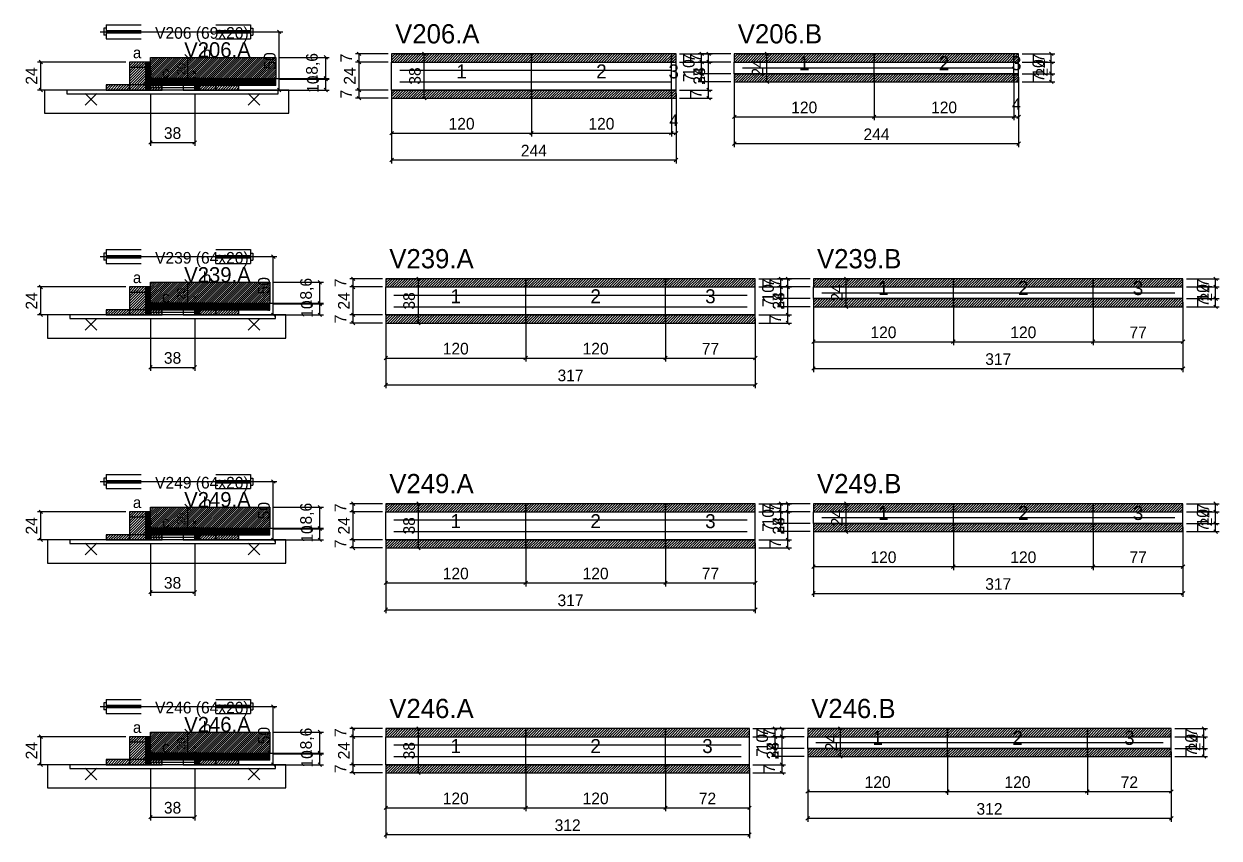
# Model space of a CAD drawing. Extents: x -9000 to 3070, y -3947 to 1250.
# Drawn here: x -69 to 957, y -2017 to -1318 of the extents above; entities that cross this region are included whole.
import ezdxf
from ezdxf.enums import TextEntityAlignment as Align

# ---------------------------------------------------------------- set-up
doc = ezdxf.new("R2010")
doc.units = 0
for name, color, linetype in [('5', 5, 'Continuous'), ('BARRA_ANCORAGEM', 126, 'Continuous'), ('barrote', 126, 'Continuous'), ('CONCRETO', 251, 'Continuous'), ('COTA', 241, 'Continuous'), ('Cota Seção (2x)', 241, 'Continuous'), ('detalhes', 7, 'Continuous'), ('Hachura', 251, 'Continuous'), ('HACHURACONCRETO', 251, 'Continuous'), ('Madeira', 126, 'Continuous'), ('NOMENCLATURA', 7, 'Continuous'), ('Painéis', 200, 'Continuous'), ('presilha', 224, 'Continuous'), ('SARR_2.2x5', 40, 'Continuous'), ('SARR_2.2x7', 40, 'Continuous'), ('SARRAFO_2_2X7', 40, 'Continuous'), ('SCO-___-LAJ', 224, 'Continuous'), ('TENSOR', 224, 'Continuous'), ('Texto Seção', 7, 'Continuous')]:
    doc.layers.add(name, color=color, linetype=linetype)
doc.dimstyles.new('PAINEL', dxfattribs={"dimtxt": 10, "dimasz": 3, "dimexe": 3, "dimexo": 3, "dimgap": 3, "dimtad": 1, "dimblk": 'OBLIQUE', "dimblk1": 'OBLIQUE', "dimcen": 2.5, "dimclrd": 4, "dimclre": 4, "dimclrt": 240, "dimazin": 3, "dimtfac": 1, "dimtmove": 0, "dimatfit": 3})
doc.dimstyles.new('SECAO2X', dxfattribs={"dimtxt": 7, "dimasz": 5, "dimexe": 3, "dimexo": 3, "dimgap": 2, "dimtad": 3, "dimblk": 'OBLIQUE', "dimblk1": 'OBLIQUE', "dimcen": 2.5, "dimclrd": 4, "dimclre": 4, "dimclrt": 1, "dimazin": 3, "dimtfac": 1, "dimtmove": 0, "dimatfit": 3})

# ---------------------------------------------------------------- blocks, each defined once
blk = doc.blocks.new('PAR_ESQ')
for p, q in [((-1, -1), (1, 1)), ((-1, 1), (1, -1))]:
    blk.add_line(p, q)
blk = doc.blocks.new('PAR_FUNDO_ESQ')
for p, q in [((-1, -1), (1, 1)), ((-1, 1), (1, -1))]:
    blk.add_line(p, q)
blk = doc.blocks.new('PAR_FUNDO_DIR')
for p, q in [((-1, -1), (1, 1)), ((-1, 1), (1, -1))]:
    blk.add_line(p, q)
blk = doc.blocks.new('par_int_esq')
for p, q in [((-1, -1), (1, 1)), ((-1, 1), (1, -1))]:
    blk.add_line(p, q)
blk = doc.blocks.new('par_int_dir')
for p, q in [((-1, -1), (1, 1)), ((-1, 1), (1, -1))]:
    blk.add_line(p, q)
blk = doc.blocks.new('_OBLIQUE')
at = {"color": 0, "linetype": 'BYBLOCK'}
blk.add_line((-0.5, -0.5), (0.5, 0.5), dxfattribs=at)

msp = doc.modelspace()

# ---------------------------------------------------------------- hatches: boundary and pattern name
at = {"layer": 'COTA'}
h = msp.add_hatch(dxfattribs=at)
h.set_pattern_fill('ANSI31', scale=0.4)
h.paths.add_polyline_path([(40, -1367), (40, -1347), (147.5, -1347), (147.5, -1365.6), (78, -1365.6), (78, -1367)])
h = msp.add_hatch(dxfattribs=at)
h.set_pattern_fill('ANSI31', scale=0.5)
h.paths.add_polyline_path([(247, -1351), (367, -1351), (367, -1344), (247, -1344)])
h = msp.add_hatch(dxfattribs=at)
h.set_pattern_fill('ANSI31', scale=0.5)
h.paths.add_polyline_path([(367, -1351), (487, -1351), (487, -1344), (367, -1344)])
h = msp.add_hatch(dxfattribs=at)
h.set_pattern_fill('ANSI31', scale=0.5)
h.paths.add_polyline_path([(487, -1351), (491, -1351), (491, -1344), (487, -1344)])
h = msp.add_hatch(dxfattribs=at)
h.set_pattern_fill('ANSI31', scale=0.5)
h.paths.add_polyline_path([(541, -1351), (661, -1351), (661, -1344), (541, -1344)])
h = msp.add_hatch(dxfattribs=at)
h.set_pattern_fill('ANSI31', scale=0.5)
h.paths.add_polyline_path([(661, -1351), (781, -1351), (781, -1344), (661, -1344)])
h = msp.add_hatch(dxfattribs=at)
h.set_pattern_fill('ANSI31', scale=0.5)
h.paths.add_polyline_path([(781, -1351), (785, -1351), (785, -1344), (781, -1344)])
h = msp.add_hatch(dxfattribs=at)
h.set_pattern_fill('ANSI31', scale=0.5)
h.paths.add_polyline_path([(541, -1368), (661, -1368), (661, -1361), (541, -1361)])
h = msp.add_hatch(dxfattribs=at)
h.set_pattern_fill('ANSI31', scale=0.5)
h.paths.add_polyline_path([(661, -1368), (781, -1368), (781, -1361), (661, -1361)])
h = msp.add_hatch(dxfattribs=at)
h.set_pattern_fill('ANSI31', scale=0.5)
h.paths.add_polyline_path([(781, -1368), (785, -1368), (785, -1361), (781, -1361)])
h = msp.add_hatch(dxfattribs=at)
h.set_pattern_fill('ANSI31', scale=0.5)
h.paths.add_polyline_path([(247, -1382), (367, -1382), (367, -1375), (247, -1375)])
h = msp.add_hatch(dxfattribs=at)
h.set_pattern_fill('ANSI31', scale=0.5)
h.paths.add_polyline_path([(367, -1382), (487, -1382), (487, -1375), (367, -1375)])
h = msp.add_hatch(dxfattribs=at)
h.set_pattern_fill('ANSI31', scale=0.5)
h.paths.add_polyline_path([(487, -1382), (491, -1382), (491, -1375), (487, -1375)])
h = msp.add_hatch(dxfattribs=at)
h.set_pattern_fill('ANSI31', scale=0.5)
h.paths.add_polyline_path([(242, -1544), (362, -1544), (362, -1537), (242, -1537)])
h = msp.add_hatch(dxfattribs=at)
h.set_pattern_fill('ANSI31', scale=0.5)
h.paths.add_polyline_path([(362, -1544), (482, -1544), (482, -1537), (362, -1537)])
h = msp.add_hatch(dxfattribs=at)
h.set_pattern_fill('ANSI31', scale=0.5)
h.paths.add_polyline_path([(482, -1544), (559, -1544), (559, -1537), (482, -1537)])
h = msp.add_hatch(dxfattribs=at)
h.set_pattern_fill('ANSI31', scale=0.5)
h.paths.add_polyline_path([(609, -1544), (729, -1544), (729, -1537), (609, -1537)])
h = msp.add_hatch(dxfattribs=at)
h.set_pattern_fill('ANSI31', scale=0.5)
h.paths.add_polyline_path([(729, -1544), (849, -1544), (849, -1537), (729, -1537)])
h = msp.add_hatch(dxfattribs=at)
h.set_pattern_fill('ANSI31', scale=0.5)
h.paths.add_polyline_path([(849, -1544), (926, -1544), (926, -1537), (849, -1537)])
h = msp.add_hatch(dxfattribs=at)
h.set_pattern_fill('ANSI31', scale=0.4)
h.paths.add_polyline_path([(40, -1560), (40, -1540), (142.43, -1540), (142.43, -1558.6), (78, -1558.6), (78, -1560)])
h = msp.add_hatch(dxfattribs=at)
h.set_pattern_fill('ANSI31', scale=0.5)
h.paths.add_polyline_path([(609, -1561), (729, -1561), (729, -1554), (609, -1554)])
h = msp.add_hatch(dxfattribs=at)
h.set_pattern_fill('ANSI31', scale=0.5)
h.paths.add_polyline_path([(729, -1561), (849, -1561), (849, -1554), (729, -1554)])
h = msp.add_hatch(dxfattribs=at)
h.set_pattern_fill('ANSI31', scale=0.5)
h.paths.add_polyline_path([(849, -1561), (926, -1561), (926, -1554), (849, -1554)])
h = msp.add_hatch(dxfattribs=at)
h.set_pattern_fill('ANSI31', scale=0.5)
h.paths.add_polyline_path([(242, -1575), (362, -1575), (362, -1568), (242, -1568)])
h = msp.add_hatch(dxfattribs=at)
h.set_pattern_fill('ANSI31', scale=0.5)
h.paths.add_polyline_path([(362, -1575), (482, -1575), (482, -1568), (362, -1568)])
h = msp.add_hatch(dxfattribs=at)
h.set_pattern_fill('ANSI31', scale=0.5)
h.paths.add_polyline_path([(482, -1575), (559, -1575), (559, -1568), (482, -1568)])
h = msp.add_hatch(dxfattribs=at)
h.set_pattern_fill('ANSI31', scale=0.4)
h.paths.add_polyline_path([(40, -1753), (40, -1733), (142.43, -1733), (142.43, -1751.6), (78, -1751.6), (78, -1753)])
h = msp.add_hatch(dxfattribs=at)
h.set_pattern_fill('ANSI31', scale=0.5)
h.paths.add_polyline_path([(242, -1737), (362, -1737), (362, -1730), (242, -1730)])
h = msp.add_hatch(dxfattribs=at)
h.set_pattern_fill('ANSI31', scale=0.5)
h.paths.add_polyline_path([(362, -1737), (482, -1737), (482, -1730), (362, -1730)])
h = msp.add_hatch(dxfattribs=at)
h.set_pattern_fill('ANSI31', scale=0.5)
h.paths.add_polyline_path([(482, -1737), (559, -1737), (559, -1730), (482, -1730)])
h = msp.add_hatch(dxfattribs=at)
h.set_pattern_fill('ANSI31', scale=0.5)
h.paths.add_polyline_path([(609, -1737), (729, -1737), (729, -1730), (609, -1730)])
h = msp.add_hatch(dxfattribs=at)
h.set_pattern_fill('ANSI31', scale=0.5)
h.paths.add_polyline_path([(729, -1737), (849, -1737), (849, -1730), (729, -1730)])
h = msp.add_hatch(dxfattribs=at)
h.set_pattern_fill('ANSI31', scale=0.5)
h.paths.add_polyline_path([(849, -1737), (926, -1737), (926, -1730), (849, -1730)])
h = msp.add_hatch(dxfattribs=at)
h.set_pattern_fill('ANSI31', scale=0.5)
h.paths.add_polyline_path([(609, -1754), (729, -1754), (729, -1747), (609, -1747)])
h = msp.add_hatch(dxfattribs=at)
h.set_pattern_fill('ANSI31', scale=0.5)
h.paths.add_polyline_path([(729, -1754), (849, -1754), (849, -1747), (729, -1747)])
h = msp.add_hatch(dxfattribs=at)
h.set_pattern_fill('ANSI31', scale=0.5)
h.paths.add_polyline_path([(849, -1754), (926, -1754), (926, -1747), (849, -1747)])
h = msp.add_hatch(dxfattribs=at)
h.set_pattern_fill('ANSI31', scale=0.5)
h.paths.add_polyline_path([(242, -1768), (362, -1768), (362, -1761), (242, -1761)])
h = msp.add_hatch(dxfattribs=at)
h.set_pattern_fill('ANSI31', scale=0.5)
h.paths.add_polyline_path([(362, -1768), (482, -1768), (482, -1761), (362, -1761)])
h = msp.add_hatch(dxfattribs=at)
h.set_pattern_fill('ANSI31', scale=0.5)
h.paths.add_polyline_path([(482, -1768), (559, -1768), (559, -1761), (482, -1761)])
h = msp.add_hatch(dxfattribs=at)
h.set_pattern_fill('ANSI31', scale=0.4)
h.paths.add_polyline_path([(40, -1946), (40, -1926), (142.43, -1926), (142.43, -1944.6), (78, -1944.6), (78, -1946)])
h = msp.add_hatch(dxfattribs=at)
h.set_pattern_fill('ANSI31', scale=0.5)
h.paths.add_polyline_path([(242, -1930), (362, -1930), (362, -1923), (242, -1923)])
h = msp.add_hatch(dxfattribs=at)
h.set_pattern_fill('ANSI31', scale=0.5)
h.paths.add_polyline_path([(362, -1930), (482, -1930), (482, -1923), (362, -1923)])
h = msp.add_hatch(dxfattribs=at)
h.set_pattern_fill('ANSI31', scale=0.5)
h.paths.add_polyline_path([(482, -1930), (554, -1930), (554, -1923), (482, -1923)])
h = msp.add_hatch(dxfattribs=at)
h.set_pattern_fill('ANSI31', scale=0.5)
h.paths.add_polyline_path([(604, -1930), (724, -1930), (724, -1923), (604, -1923)])
h = msp.add_hatch(dxfattribs=at)
h.set_pattern_fill('ANSI31', scale=0.5)
h.paths.add_polyline_path([(724, -1930), (844, -1930), (844, -1923), (724, -1923)])
h = msp.add_hatch(dxfattribs=at)
h.set_pattern_fill('ANSI31', scale=0.5)
h.paths.add_polyline_path([(844, -1930), (916, -1930), (916, -1923), (844, -1923)])
h = msp.add_hatch(dxfattribs=at)
h.set_pattern_fill('ANSI31', scale=0.5)
h.paths.add_polyline_path([(604, -1947), (724, -1947), (724, -1940), (604, -1940)])
h = msp.add_hatch(dxfattribs=at)
h.set_pattern_fill('ANSI31', scale=0.5)
h.paths.add_polyline_path([(724, -1947), (844, -1947), (844, -1940), (724, -1940)])
h = msp.add_hatch(dxfattribs=at)
h.set_pattern_fill('ANSI31', scale=0.5)
h.paths.add_polyline_path([(844, -1947), (916, -1947), (916, -1940), (844, -1940)])
h = msp.add_hatch(dxfattribs=at)
h.set_pattern_fill('ANSI31', scale=0.5)
h.paths.add_polyline_path([(242, -1961), (362, -1961), (362, -1954), (242, -1954)])
h = msp.add_hatch(dxfattribs=at)
h.set_pattern_fill('ANSI31', scale=0.5)
h.paths.add_polyline_path([(362, -1961), (482, -1961), (482, -1954), (362, -1954)])
h = msp.add_hatch(dxfattribs=at)
h.set_pattern_fill('ANSI31', scale=0.5)
h.paths.add_polyline_path([(482, -1961), (554, -1961), (554, -1954), (482, -1954)])
at = {"layer": 'Hachura'}
h = msp.add_hatch(dxfattribs=at)
h.set_pattern_fill('ANSI31', scale=0.5)
h.paths.add_polyline_path([(22, -1375), (36, -1375), (36, -1351), (22, -1351)])
h = msp.add_hatch(dxfattribs=at)
h.set_pattern_fill('ANSI31', scale=0.5)
h.paths.add_polyline_path([(22, -1355.4), (36, -1355.4), (36, -1351), (22, -1351)])
h = msp.add_hatch(dxfattribs=at)
h.set_pattern_fill('SOLID')
h.paths.add_polyline_path([(36, -1375), (40, -1375), (40, -1351), (36, -1351)])
h = msp.add_hatch(dxfattribs=at)
h.set_pattern_fill('ANSI31', scale=0.5)
h.paths.add_polyline_path([(2, -1375), (22, -1375), (22, -1370.6), (2, -1370.6)])
h = msp.add_hatch(dxfattribs=at)
h.set_pattern_fill('SOLID')
h.paths.add_polyline_path([(40, -1370.6), (78, -1370.6), (78, -1367), (40, -1367)])
h = msp.add_hatch(dxfattribs=at)
h.set_pattern_fill('ANSI31', scale=0.5)
h.paths.add_polyline_path([(40, -1375), (50, -1375), (50, -1370.6), (40, -1370.6)])
h = msp.add_hatch(dxfattribs=at)
h.set_pattern_fill('SOLID')
h.paths.add_polyline_path([(78, -1375), (82, -1375), (82, -1365), (78, -1365)])
h = msp.add_hatch(dxfattribs=at)
h.set_pattern_fill('SOLID')
h.paths.add_polyline_path([(78, -1365), (147.5, -1365), (147.5, -1371), (78, -1371)])
h = msp.add_hatch(dxfattribs=at)
h.set_pattern_fill('ANSI31', scale=0.5)
h.paths.add_polyline_path([(82, -1375), (96, -1375), (96, -1365), (82, -1365)])
h = msp.add_hatch(dxfattribs=at)
h.set_pattern_fill('ANSI31', scale=0.5)
h.paths.add_polyline_path([(82, -1369.4), (96, -1369.4), (96, -1365), (82, -1365)])
h = msp.add_hatch(dxfattribs=at)
h.set_pattern_fill('ANSI31', scale=0.5)
h.paths.add_polyline_path([(96, -1375), (116, -1375), (116, -1370.6), (96, -1370.6)])
h = msp.add_hatch(dxfattribs=at)
h.set_pattern_fill('ANSI31', scale=0.5)
h.paths.add_polyline_path([(22, -1568), (36, -1568), (36, -1544), (22, -1544)])
h = msp.add_hatch(dxfattribs=at)
h.set_pattern_fill('ANSI31', scale=0.5)
h.paths.add_polyline_path([(22, -1548.4), (36, -1548.4), (36, -1544), (22, -1544)])
h = msp.add_hatch(dxfattribs=at)
h.set_pattern_fill('SOLID')
h.paths.add_polyline_path([(36, -1568), (40, -1568), (40, -1544), (36, -1544)])
h = msp.add_hatch(dxfattribs=at)
h.set_pattern_fill('SOLID')
h.paths.add_polyline_path([(78, -1568), (82, -1568), (82, -1558), (78, -1558)])
h = msp.add_hatch(dxfattribs=at)
h.set_pattern_fill('SOLID')
h.paths.add_polyline_path([(78, -1558), (142.43, -1558), (142.43, -1564), (78, -1564)])
h = msp.add_hatch(dxfattribs=at)
h.set_pattern_fill('ANSI31', scale=0.5)
h.paths.add_polyline_path([(82, -1568), (96, -1568), (96, -1558), (82, -1558)])
h = msp.add_hatch(dxfattribs=at)
h.set_pattern_fill('ANSI31', scale=0.5)
h.paths.add_polyline_path([(82, -1562.4), (96, -1562.4), (96, -1558), (82, -1558)])
h = msp.add_hatch(dxfattribs=at)
h.set_pattern_fill('ANSI31', scale=0.5)
h.paths.add_polyline_path([(2, -1568), (22, -1568), (22, -1563.6), (2, -1563.6)])
h = msp.add_hatch(dxfattribs=at)
h.set_pattern_fill('SOLID')
h.paths.add_polyline_path([(40, -1563.6), (78, -1563.6), (78, -1560), (40, -1560)])
h = msp.add_hatch(dxfattribs=at)
h.set_pattern_fill('ANSI31', scale=0.5)
h.paths.add_polyline_path([(40, -1568), (50, -1568), (50, -1563.6), (40, -1563.6)])
h = msp.add_hatch(dxfattribs=at)
h.set_pattern_fill('ANSI31', scale=0.5)
h.paths.add_polyline_path([(96, -1568), (116, -1568), (116, -1563.6), (96, -1563.6)])
h = msp.add_hatch(dxfattribs=at)
h.set_pattern_fill('ANSI31', scale=0.5)
h.paths.add_polyline_path([(22, -1761), (36, -1761), (36, -1737), (22, -1737)])
h = msp.add_hatch(dxfattribs=at)
h.set_pattern_fill('ANSI31', scale=0.5)
h.paths.add_polyline_path([(22, -1741.4), (36, -1741.4), (36, -1737), (22, -1737)])
h = msp.add_hatch(dxfattribs=at)
h.set_pattern_fill('SOLID')
h.paths.add_polyline_path([(36, -1761), (40, -1761), (40, -1737), (36, -1737)])
h = msp.add_hatch(dxfattribs=at)
h.set_pattern_fill('SOLID')
h.paths.add_polyline_path([(40, -1756.6), (78, -1756.6), (78, -1753), (40, -1753)])
h = msp.add_hatch(dxfattribs=at)
h.set_pattern_fill('SOLID')
h.paths.add_polyline_path([(78, -1761), (82, -1761), (82, -1751), (78, -1751)])
h = msp.add_hatch(dxfattribs=at)
h.set_pattern_fill('SOLID')
h.paths.add_polyline_path([(78, -1751), (142.43, -1751), (142.43, -1757), (78, -1757)])
h = msp.add_hatch(dxfattribs=at)
h.set_pattern_fill('ANSI31', scale=0.5)
h.paths.add_polyline_path([(82, -1761), (96, -1761), (96, -1751), (82, -1751)])
h = msp.add_hatch(dxfattribs=at)
h.set_pattern_fill('ANSI31', scale=0.5)
h.paths.add_polyline_path([(82, -1755.4), (96, -1755.4), (96, -1751), (82, -1751)])
h = msp.add_hatch(dxfattribs=at)
h.set_pattern_fill('ANSI31', scale=0.5)
h.paths.add_polyline_path([(2, -1761), (22, -1761), (22, -1756.6), (2, -1756.6)])
h = msp.add_hatch(dxfattribs=at)
h.set_pattern_fill('ANSI31', scale=0.5)
h.paths.add_polyline_path([(40, -1761), (50, -1761), (50, -1756.6), (40, -1756.6)])
h = msp.add_hatch(dxfattribs=at)
h.set_pattern_fill('ANSI31', scale=0.5)
h.paths.add_polyline_path([(96, -1761), (116, -1761), (116, -1756.6), (96, -1756.6)])
h = msp.add_hatch(dxfattribs=at)
h.set_pattern_fill('ANSI31', scale=0.5)
h.paths.add_polyline_path([(22, -1954), (36, -1954), (36, -1930), (22, -1930)])
h = msp.add_hatch(dxfattribs=at)
h.set_pattern_fill('ANSI31', scale=0.5)
h.paths.add_polyline_path([(22, -1934.4), (36, -1934.4), (36, -1930), (22, -1930)])
h = msp.add_hatch(dxfattribs=at)
h.set_pattern_fill('SOLID')
h.paths.add_polyline_path([(36, -1954), (40, -1954), (40, -1930), (36, -1930)])
h = msp.add_hatch(dxfattribs=at)
h.set_pattern_fill('SOLID')
h.paths.add_polyline_path([(40, -1949.6), (78, -1949.6), (78, -1946), (40, -1946)])
h = msp.add_hatch(dxfattribs=at)
h.set_pattern_fill('SOLID')
h.paths.add_polyline_path([(78, -1954), (82, -1954), (82, -1944), (78, -1944)])
h = msp.add_hatch(dxfattribs=at)
h.set_pattern_fill('SOLID')
h.paths.add_polyline_path([(78, -1944), (142.43, -1944), (142.43, -1950), (78, -1950)])
h = msp.add_hatch(dxfattribs=at)
h.set_pattern_fill('ANSI31', scale=0.5)
h.paths.add_polyline_path([(82, -1954), (96, -1954), (96, -1944), (82, -1944)])
h = msp.add_hatch(dxfattribs=at)
h.set_pattern_fill('ANSI31', scale=0.5)
h.paths.add_polyline_path([(82, -1948.4), (96, -1948.4), (96, -1944), (82, -1944)])
h = msp.add_hatch(dxfattribs=at)
h.set_pattern_fill('ANSI31', scale=0.5)
h.paths.add_polyline_path([(2, -1954), (22, -1954), (22, -1949.6), (2, -1949.6)])
h = msp.add_hatch(dxfattribs=at)
h.set_pattern_fill('ANSI31', scale=0.5)
h.paths.add_polyline_path([(40, -1954), (50, -1954), (50, -1949.6), (40, -1949.6)])
h = msp.add_hatch(dxfattribs=at)
h.set_pattern_fill('ANSI31', scale=0.5)
h.paths.add_polyline_path([(96, -1954), (116, -1954), (116, -1949.6), (96, -1949.6)])
at = {"layer": 'HACHURACONCRETO'}
h = msp.add_hatch(dxfattribs=at)
h.set_pattern_fill('ANSI31', scale=0.3)
h.paths.add_polyline_path([(40, -1370.6), (78, -1370.6), (78, -1365), (40, -1365)])
h = msp.add_hatch(dxfattribs=at)
h.set_pattern_fill('ANSI31', scale=0.3)
h.paths.add_polyline_path([(40, -1563.6), (78, -1563.6), (78, -1558), (40, -1558)])
h = msp.add_hatch(dxfattribs=at)
h.set_pattern_fill('ANSI31', scale=0.3)
h.paths.add_polyline_path([(40, -1756.6), (78, -1756.6), (78, -1751), (40, -1751)])
h = msp.add_hatch(dxfattribs=at)
h.set_pattern_fill('ANSI31', scale=0.3)
h.paths.add_polyline_path([(40, -1949.6), (78, -1949.6), (78, -1944), (40, -1944)])

# ---------------------------------------------------------------- linework, layer by layer
for p, q in [((0, -1322), (0, -1328)), ((2, -1322), (0, -1322)), ((2, -1319), (32, -1319)), ((2, -1319), (2, -1331)), ((96, -1319), (126, -1319)), ((126, -1319), (126, -1331)), ((126, -1322), (128, -1322)), ((128, -1322), (128, -1328)), ((2, -1328), (0, -1328)), ((2, -1324), (32, -1324)), ((2, -1326), (32, -1326)), ((2, -1331), (32, -1331)), ((96, -1324), (126, -1324)), ((96, -1326), (126, -1326)), ((96, -1331), (126, -1331)), ((126, -1328), (128, -1328)), ((0, -1515), (0, -1521)), ((2, -1515), (0, -1515)), ((2, -1512), (32, -1512)), ((2, -1512), (2, -1524)), ((2, -1517), (32, -1517)), ((96, -1512), (126, -1512)), ((96, -1517), (126, -1517)), ((126, -1512), (126, -1524)), ((126, -1515), (128, -1515)), ((128, -1515), (128, -1521)), ((2, -1521), (0, -1521)), ((2, -1519), (32, -1519)), ((2, -1524), (32, -1524)), ((96, -1519), (126, -1519)), ((96, -1524), (126, -1524)), ((126, -1521), (128, -1521)), ((0, -1708), (0, -1714)), ((2, -1708), (0, -1708)), ((2, -1705), (32, -1705)), ((2, -1705), (2, -1717)), ((2, -1710), (32, -1710)), ((2, -1712), (32, -1712)), ((96, -1705), (126, -1705)), ((96, -1710), (126, -1710)), ((96, -1712), (126, -1712)), ((126, -1705), (126, -1717)), ((126, -1708), (128, -1708)), ((128, -1708), (128, -1714)), ((2, -1714), (0, -1714)), ((2, -1717), (32, -1717)), ((96, -1717), (126, -1717)), ((126, -1714), (128, -1714)), ((0, -1901), (0, -1907)), ((2, -1901), (0, -1901)), ((2, -1907), (0, -1907)), ((2, -1898), (32, -1898)), ((2, -1898), (2, -1910)), ((2, -1903), (32, -1903)), ((2, -1905), (32, -1905)), ((96, -1898), (126, -1898)), ((96, -1903), (126, -1903)), ((96, -1905), (126, -1905)), ((126, -1898), (126, -1910)), ((126, -1901), (128, -1901)), ((126, -1907), (128, -1907)), ((128, -1901), (128, -1907)), ((2, -1910), (32, -1910)), ((96, -1910), (126, -1910))]:
    msp.add_line(p, q)
at = {"layer": 'BARRA_ANCORAGEM'}
for p, q in [((40, -1367.3), (78, -1367.3)), ((40, -1369.3), (40, -1367.3)), ((40, -1369.3), (78, -1369.3)), ((40, -1370.7), (78, -1370.7)), ((40, -1372.7), (40, -1370.7)), ((40, -1372.7), (78, -1372.7)), ((78, -1369.3), (78, -1367.3)), ((78, -1372.7), (78, -1370.7)), ((40, -1560.3), (78, -1560.3)), ((40, -1562.3), (40, -1560.3)), ((40, -1562.3), (78, -1562.3)), ((40, -1563.7), (78, -1563.7)), ((40, -1565.7), (40, -1563.7)), ((40, -1565.7), (78, -1565.7)), ((78, -1562.3), (78, -1560.3)), ((78, -1565.7), (78, -1563.7)), ((40, -1753.3), (78, -1753.3)), ((40, -1755.3), (40, -1753.3)), ((78, -1755.3), (78, -1753.3)), ((40, -1755.3), (78, -1755.3)), ((40, -1756.7), (78, -1756.7)), ((40, -1758.7), (40, -1756.7)), ((40, -1758.7), (78, -1758.7)), ((78, -1758.7), (78, -1756.7)), ((40, -1946.3), (78, -1946.3)), ((40, -1948.3), (40, -1946.3)), ((40, -1948.3), (78, -1948.3)), ((78, -1948.3), (78, -1946.3)), ((40, -1949.7), (78, -1949.7)), ((40, -1951.7), (40, -1949.7)), ((40, -1951.7), (78, -1951.7)), ((78, -1951.7), (78, -1949.7))]:
    msp.add_line(p, q, dxfattribs=at)
at = {"layer": 'barrote'}
for points in [[(-50.75, -1395), (158.75, -1395), (158.75, -1375), (-50.75, -1375)], [(-48.215, -1588), (156.215, -1588), (156.215, -1568), (-48.215, -1568)], [(-48.215, -1781), (156.215, -1781), (156.215, -1761), (-48.215, -1761)], [(-48.215, -1974), (156.215, -1974), (156.215, -1954), (-48.215, -1954)]]:
    msp.add_lwpolyline(points, close=True, dxfattribs=at)
at = {"layer": 'CONCRETO'}
for points in [[(40, -1367), (40, -1347), (147.5, -1347), (147.5, -1365.6), (78, -1365.6), (78, -1367)], [(40, -1560), (40, -1540), (142.43, -1540), (142.43, -1558.6), (78, -1558.6), (78, -1560)], [(40, -1753), (40, -1733), (142.43, -1733), (142.43, -1751.6), (78, -1751.6), (78, -1753)], [(40, -1946), (40, -1926), (142.43, -1926), (142.43, -1944.6), (78, -1944.6), (78, -1946)]]:
    msp.add_lwpolyline(points, close=True, dxfattribs=at)
at = {"layer": 'HACHURACONCRETO'}
for points in [[(40, -1370.6), (78, -1370.6), (78, -1365), (40, -1365)], [(40, -1563.6), (78, -1563.6), (78, -1558), (40, -1558)], [(40, -1756.6), (78, -1756.6), (78, -1751), (40, -1751)], [(40, -1949.6), (78, -1949.6), (78, -1944), (40, -1944)]]:
    msp.add_lwpolyline(points, close=True, dxfattribs=at)
at = {"layer": 'Madeira'}
for points in [[(22, -1375), (36, -1375), (36, -1351), (22, -1351)], [(22, -1355.4), (36, -1355.4), (36, -1351), (22, -1351)], [(2, -1375), (22, -1375), (22, -1370.6), (2, -1370.6)], [(22, -1375), (36, -1375), (36, -1370.6), (22, -1370.6)], [(40, -1375), (50, -1375), (50, -1370.6), (40, -1370.6)], [(68, -1375), (78, -1375), (78, -1370.6), (68, -1370.6)], [(82, -1375), (96, -1375), (96, -1365), (82, -1365)], [(82, -1369.4), (96, -1369.4), (96, -1365), (82, -1365)], [(96, -1375), (116, -1375), (116, -1370.6), (96, -1370.6)], [(22, -1568), (36, -1568), (36, -1544), (22, -1544)], [(22, -1548.4), (36, -1548.4), (36, -1544), (22, -1544)], [(82, -1568), (96, -1568), (96, -1558), (82, -1558)], [(82, -1562.4), (96, -1562.4), (96, -1558), (82, -1558)], [(2, -1568), (22, -1568), (22, -1563.6), (2, -1563.6)], [(22, -1568), (36, -1568), (36, -1563.6), (22, -1563.6)], [(40, -1568), (50, -1568), (50, -1563.6), (40, -1563.6)], [(68, -1568), (78, -1568), (78, -1563.6), (68, -1563.6)], [(96, -1568), (116, -1568), (116, -1563.6), (96, -1563.6)], [(22, -1761), (36, -1761), (36, -1737), (22, -1737)], [(22, -1741.4), (36, -1741.4), (36, -1737), (22, -1737)], [(82, -1761), (96, -1761), (96, -1751), (82, -1751)], [(82, -1755.4), (96, -1755.4), (96, -1751), (82, -1751)], [(2, -1761), (22, -1761), (22, -1756.6), (2, -1756.6)], [(22, -1761), (36, -1761), (36, -1756.6), (22, -1756.6)], [(40, -1761), (50, -1761), (50, -1756.6), (40, -1756.6)], [(68, -1761), (78, -1761), (78, -1756.6), (68, -1756.6)], [(96, -1761), (116, -1761), (116, -1756.6), (96, -1756.6)], [(22, -1954), (36, -1954), (36, -1930), (22, -1930)], [(22, -1934.4), (36, -1934.4), (36, -1930), (22, -1930)], [(82, -1954), (96, -1954), (96, -1944), (82, -1944)], [(82, -1948.4), (96, -1948.4), (96, -1944), (82, -1944)], [(2, -1954), (22, -1954), (22, -1949.6), (2, -1949.6)], [(22, -1954), (36, -1954), (36, -1949.6), (22, -1949.6)], [(40, -1954), (50, -1954), (50, -1949.6), (40, -1949.6)], [(68, -1954), (78, -1954), (78, -1949.6), (68, -1949.6)], [(96, -1954), (116, -1954), (116, -1949.6), (96, -1949.6)]]:
    msp.add_lwpolyline(points, close=True, dxfattribs=at)
at = {"layer": 'Painéis'}
for p, q in [((247, -1351), (367, -1351)), ((247, -1375), (247, -1351)), ((367, -1375), (367, -1351)), ((367, -1375), (367, -1351)), ((367, -1351), (487, -1351)), ((367, -1375), (367, -1351)), ((487, -1375), (487, -1351)), ((487, -1375), (487, -1351)), ((487, -1351), (491, -1351)), ((487, -1375), (487, -1351)), ((491, -1375), (491, -1351)), ((541, -1351), (661, -1351)), ((541, -1361), (541, -1351)), ((661, -1361), (661, -1351)), ((661, -1361), (661, -1351)), ((661, -1351), (781, -1351)), ((661, -1361), (661, -1351)), ((781, -1361), (781, -1351)), ((781, -1361), (781, -1351)), ((781, -1351), (785, -1351)), ((781, -1361), (781, -1351)), ((785, -1361), (785, -1351)), ((541, -1361), (661, -1361)), ((661, -1361), (781, -1361)), ((781, -1361), (785, -1361)), ((247, -1375), (367, -1375)), ((367, -1375), (487, -1375)), ((487, -1375), (491, -1375)), ((242, -1544), (362, -1544)), ((242, -1568), (242, -1544)), ((362, -1568), (362, -1544)), ((362, -1568), (362, -1544)), ((362, -1544), (482, -1544)), ((362, -1568), (362, -1544)), ((482, -1568), (482, -1544)), ((482, -1568), (482, -1544)), ((482, -1544), (559, -1544)), ((482, -1568), (482, -1544)), ((559, -1568), (559, -1544)), ((609, -1544), (729, -1544)), ((609, -1554), (609, -1544)), ((729, -1554), (729, -1544)), ((729, -1554), (729, -1544)), ((729, -1544), (849, -1544)), ((729, -1554), (729, -1544)), ((849, -1554), (849, -1544)), ((849, -1554), (849, -1544)), ((849, -1544), (926, -1544)), ((849, -1554), (849, -1544)), ((926, -1554), (926, -1544)), ((609, -1554), (729, -1554)), ((729, -1554), (849, -1554)), ((849, -1554), (926, -1554)), ((242, -1568), (362, -1568)), ((362, -1568), (482, -1568)), ((482, -1568), (559, -1568)), ((242, -1737), (362, -1737)), ((242, -1761), (242, -1737)), ((362, -1761), (362, -1737)), ((362, -1761), (362, -1737)), ((362, -1737), (482, -1737)), ((362, -1761), (362, -1737)), ((482, -1761), (482, -1737)), ((482, -1761), (482, -1737)), ((482, -1737), (559, -1737)), ((482, -1761), (482, -1737)), ((559, -1761), (559, -1737)), ((609, -1737), (729, -1737)), ((609, -1747), (609, -1737)), ((729, -1747), (729, -1737)), ((729, -1747), (729, -1737)), ((729, -1737), (849, -1737)), ((729, -1747), (729, -1737)), ((849, -1747), (849, -1737)), ((849, -1747), (849, -1737)), ((849, -1737), (926, -1737)), ((849, -1747), (849, -1737)), ((926, -1747), (926, -1737)), ((609, -1747), (729, -1747)), ((729, -1747), (849, -1747)), ((849, -1747), (926, -1747)), ((242, -1761), (362, -1761)), ((362, -1761), (482, -1761)), ((482, -1761), (559, -1761)), ((242, -1930), (362, -1930)), ((242, -1954), (242, -1930)), ((362, -1954), (362, -1930)), ((362, -1954), (362, -1930)), ((362, -1930), (482, -1930)), ((362, -1954), (362, -1930)), ((482, -1954), (482, -1930)), ((482, -1954), (482, -1930)), ((482, -1930), (554, -1930)), ((482, -1954), (482, -1930)), ((554, -1954), (554, -1930)), ((604, -1930), (724, -1930)), ((604, -1940), (604, -1930)), ((724, -1940), (724, -1930)), ((724, -1940), (724, -1930)), ((724, -1930), (844, -1930)), ((724, -1940), (724, -1930)), ((844, -1940), (844, -1930)), ((844, -1940), (844, -1930)), ((844, -1930), (916, -1930)), ((844, -1940), (844, -1930)), ((916, -1940), (916, -1930)), ((604, -1940), (724, -1940)), ((724, -1940), (844, -1940)), ((844, -1940), (916, -1940)), ((242, -1954), (362, -1954)), ((362, -1954), (482, -1954)), ((482, -1954), (554, -1954))]:
    msp.add_line(p, q, dxfattribs=at)
for points in [[(36, -1375), (40, -1375), (40, -1351), (36, -1351)], [(40, -1370.6), (78, -1370.6), (78, -1367), (40, -1367)], [(78, -1375), (82, -1375), (82, -1365), (78, -1365)], [(78, -1365), (147.5, -1365), (147.5, -1365.6), (78, -1365.6)], [(36, -1568), (40, -1568), (40, -1544), (36, -1544)], [(78, -1568), (82, -1568), (82, -1558), (78, -1558)], [(78, -1558), (142.43, -1558), (142.43, -1558.6), (78, -1558.6)], [(40, -1563.6), (78, -1563.6), (78, -1560), (40, -1560)], [(36, -1761), (40, -1761), (40, -1737), (36, -1737)], [(40, -1756.6), (78, -1756.6), (78, -1753), (40, -1753)], [(78, -1761), (82, -1761), (82, -1751), (78, -1751)], [(78, -1751), (142.43, -1751), (142.43, -1751.6), (78, -1751.6)], [(36, -1954), (40, -1954), (40, -1930), (36, -1930)], [(40, -1949.6), (78, -1949.6), (78, -1946), (40, -1946)], [(78, -1954), (82, -1954), (82, -1944), (78, -1944)], [(78, -1944), (142.43, -1944), (142.43, -1944.6), (78, -1944.6)]]:
    msp.add_lwpolyline(points, close=True, dxfattribs=at)
at = {"layer": 'presilha'}
for p, q in [((-16, -1388), (-6, -1378)), ((-16, -1378), (-6, -1388)), ((124, -1388), (134, -1378)), ((124, -1378), (134, -1388)), ((-16, -1581), (-6, -1571)), ((-16, -1571), (-6, -1581)), ((124, -1581), (134, -1571)), ((124, -1571), (134, -1581)), ((-16, -1774), (-6, -1764)), ((-16, -1764), (-6, -1774)), ((124, -1774), (134, -1764)), ((124, -1764), (134, -1774)), ((-16, -1967), (-6, -1957)), ((-16, -1957), (-6, -1967)), ((124, -1967), (134, -1957)), ((124, -1957), (134, -1967))]:
    msp.add_line(p, q, dxfattribs=at)
at = {"layer": 'SARR_2.2x5'}
for points in [[(548, -1356), (661, -1356)], [(548, -1356), (661, -1356)], [(661, -1356), (781, -1356)], [(661, -1356), (781, -1356)], [(616, -1549), (729, -1549)], [(616, -1549), (729, -1549)], [(729, -1549), (849, -1549)], [(729, -1549), (849, -1549)], [(849, -1549), (919, -1549)], [(849, -1549), (919, -1549)], [(616, -1742), (729, -1742)], [(616, -1742), (729, -1742)], [(729, -1742), (849, -1742)], [(729, -1742), (849, -1742)], [(849, -1742), (919, -1742)], [(849, -1742), (919, -1742)], [(611, -1935), (724, -1935)], [(611, -1935), (724, -1935)], [(724, -1935), (844, -1935)], [(724, -1935), (844, -1935)], [(844, -1935), (909, -1935)], [(844, -1935), (909, -1935)]]:
    msp.add_lwpolyline(points, dxfattribs=at)
at = {"layer": 'SARR_2.2x7'}
for points in [[(254, -1358), (367, -1358)], [(254, -1358), (367, -1358)], [(367, -1358), (487, -1358)], [(367, -1358), (487, -1358)], [(254, -1368), (367, -1368)], [(254, -1368), (367, -1368)], [(367, -1368), (487, -1368)], [(367, -1368), (487, -1368)], [(249, -1551), (362, -1551)], [(249, -1551), (362, -1551)], [(362, -1551), (482, -1551)], [(362, -1551), (482, -1551)], [(482, -1551), (552, -1551)], [(482, -1551), (552, -1551)], [(249, -1561), (362, -1561)], [(249, -1561), (362, -1561)], [(362, -1561), (482, -1561)], [(362, -1561), (482, -1561)], [(482, -1561), (552, -1561)], [(482, -1561), (552, -1561)], [(249, -1744), (362, -1744)], [(249, -1744), (362, -1744)], [(362, -1744), (482, -1744)], [(362, -1744), (482, -1744)], [(482, -1744), (552, -1744)], [(482, -1744), (552, -1744)], [(249, -1754), (362, -1754)], [(249, -1754), (362, -1754)], [(362, -1754), (482, -1754)], [(362, -1754), (482, -1754)], [(482, -1754), (552, -1754)], [(482, -1754), (552, -1754)], [(249, -1937), (362, -1937)], [(249, -1937), (362, -1937)], [(362, -1937), (482, -1937)], [(362, -1937), (482, -1937)], [(482, -1937), (547, -1937)], [(482, -1937), (547, -1937)], [(249, -1947), (362, -1947)], [(249, -1947), (362, -1947)], [(362, -1947), (482, -1947)], [(362, -1947), (482, -1947)], [(482, -1947), (547, -1947)], [(482, -1947), (547, -1947)]]:
    msp.add_lwpolyline(points, dxfattribs=at)
at = {"layer": 'SARRAFO_2_2X7'}
for p, q in [((36, -1360.2), (36, -1355.8)), ((36, -1355.8), (40, -1355.8)), ((36, -1360.2), (40, -1360.2)), ((40, -1360.2), (40, -1355.8)), ((36, -1370.2), (36, -1365.8)), ((36, -1365.8), (40, -1365.8)), ((36, -1370.2), (40, -1370.2)), ((40, -1370.2), (40, -1365.8)), ((78, -1372.2), (78, -1367.8)), ((78, -1367.8), (82, -1367.8)), ((78, -1372.2), (82, -1372.2)), ((82, -1372.2), (82, -1367.8)), ((36, -1553.2), (36, -1548.8)), ((36, -1548.8), (40, -1548.8)), ((36, -1553.2), (40, -1553.2)), ((36, -1563.2), (36, -1558.8)), ((36, -1558.8), (40, -1558.8)), ((40, -1553.2), (40, -1548.8)), ((40, -1563.2), (40, -1558.8)), ((36, -1563.2), (40, -1563.2)), ((78, -1565.2), (78, -1560.8)), ((78, -1560.8), (82, -1560.8)), ((78, -1565.2), (82, -1565.2)), ((82, -1565.2), (82, -1560.8)), ((36, -1746.2), (36, -1741.8)), ((36, -1741.8), (40, -1741.8)), ((40, -1746.2), (40, -1741.8)), ((36, -1746.2), (40, -1746.2)), ((36, -1756.2), (36, -1751.8)), ((36, -1751.8), (40, -1751.8)), ((40, -1756.2), (40, -1751.8)), ((36, -1756.2), (40, -1756.2)), ((78, -1758.2), (78, -1753.8)), ((78, -1753.8), (82, -1753.8)), ((78, -1758.2), (82, -1758.2)), ((82, -1758.2), (82, -1753.8)), ((36, -1939.2), (36, -1934.8)), ((36, -1934.8), (40, -1934.8)), ((40, -1939.2), (40, -1934.8)), ((36, -1939.2), (40, -1939.2)), ((36, -1949.2), (36, -1944.8)), ((36, -1944.8), (40, -1944.8)), ((40, -1949.2), (40, -1944.8)), ((78, -1951.2), (78, -1946.8)), ((78, -1946.8), (82, -1946.8)), ((82, -1951.2), (82, -1946.8)), ((36, -1949.2), (40, -1949.2)), ((78, -1951.2), (82, -1951.2))]:
    msp.add_line(p, q, dxfattribs=at)
at = {"layer": 'SCO-___-LAJ'}
for points in [[(247, -1351), (367, -1351), (367, -1344), (247, -1344)], [(367, -1351), (487, -1351), (487, -1344), (367, -1344)], [(487, -1351), (491, -1351), (491, -1344), (487, -1344)], [(541, -1351), (661, -1351), (661, -1344), (541, -1344)], [(661, -1351), (781, -1351), (781, -1344), (661, -1344)], [(781, -1351), (785, -1351), (785, -1344), (781, -1344)], [(541, -1368), (661, -1368), (661, -1361), (541, -1361)], [(661, -1368), (781, -1368), (781, -1361), (661, -1361)], [(781, -1368), (785, -1368), (785, -1361), (781, -1361)], [(-31.75, -1378.2), (149.75, -1378.2), (149.75, -1375), (-31.75, -1375)], [(247, -1382), (367, -1382), (367, -1375), (247, -1375)], [(367, -1382), (487, -1382), (487, -1375), (367, -1375)], [(487, -1382), (491, -1382), (491, -1375), (487, -1375)], [(242, -1544), (362, -1544), (362, -1537), (242, -1537)], [(362, -1544), (482, -1544), (482, -1537), (362, -1537)], [(482, -1544), (559, -1544), (559, -1537), (482, -1537)], [(609, -1544), (729, -1544), (729, -1537), (609, -1537)], [(729, -1544), (849, -1544), (849, -1537), (729, -1537)], [(849, -1544), (926, -1544), (926, -1537), (849, -1537)], [(609, -1561), (729, -1561), (729, -1554), (609, -1554)], [(729, -1561), (849, -1561), (849, -1554), (729, -1554)], [(849, -1561), (926, -1561), (926, -1554), (849, -1554)], [(-29.215, -1571.2), (147.215, -1571.2), (147.215, -1568), (-29.215, -1568)], [(242, -1575), (362, -1575), (362, -1568), (242, -1568)], [(362, -1575), (482, -1575), (482, -1568), (362, -1568)], [(482, -1575), (559, -1575), (559, -1568), (482, -1568)], [(242, -1737), (362, -1737), (362, -1730), (242, -1730)], [(362, -1737), (482, -1737), (482, -1730), (362, -1730)], [(482, -1737), (559, -1737), (559, -1730), (482, -1730)], [(609, -1737), (729, -1737), (729, -1730), (609, -1730)], [(729, -1737), (849, -1737), (849, -1730), (729, -1730)], [(849, -1737), (926, -1737), (926, -1730), (849, -1730)], [(609, -1754), (729, -1754), (729, -1747), (609, -1747)], [(729, -1754), (849, -1754), (849, -1747), (729, -1747)], [(849, -1754), (926, -1754), (926, -1747), (849, -1747)], [(-29.215, -1764.2), (147.215, -1764.2), (147.215, -1761), (-29.215, -1761)], [(242, -1768), (362, -1768), (362, -1761), (242, -1761)], [(362, -1768), (482, -1768), (482, -1761), (362, -1761)], [(482, -1768), (559, -1768), (559, -1761), (482, -1761)], [(242, -1930), (362, -1930), (362, -1923), (242, -1923)], [(362, -1930), (482, -1930), (482, -1923), (362, -1923)], [(482, -1930), (554, -1930), (554, -1923), (482, -1923)], [(604, -1930), (724, -1930), (724, -1923), (604, -1923)], [(724, -1930), (844, -1930), (844, -1923), (724, -1923)], [(844, -1930), (916, -1930), (916, -1923), (844, -1923)], [(604, -1947), (724, -1947), (724, -1940), (604, -1940)], [(724, -1947), (844, -1947), (844, -1940), (724, -1940)], [(844, -1947), (916, -1947), (916, -1940), (844, -1940)], [(-29.215, -1957.2), (147.215, -1957.2), (147.215, -1954), (-29.215, -1954)], [(242, -1961), (362, -1961), (362, -1954), (242, -1954)], [(362, -1961), (482, -1961), (482, -1954), (362, -1954)], [(482, -1961), (554, -1961), (554, -1954), (482, -1954)]]:
    msp.add_lwpolyline(points, close=True, dxfattribs=at)
at = {"layer": 'TENSOR'}
for p, q in [((-3, -1325), (145.5, -1325)), ((-3, -1518), (140.43, -1518)), ((-3, -1711), (140.43, -1711)), ((-3, -1904), (140.43, -1904))]:
    msp.add_line(p, q, dxfattribs=at)

# ---------------------------------------------------------------- block references
at = {"layer": 'Painéis'}
for name, p in [('par_int_esq', (40, -1360)), ('par_int_dir', (78, -1360)), ('PAR_ESQ', (36, -1370)), ('PAR_FUNDO_ESQ', (40, -1365)), ('PAR_FUNDO_DIR', (78, -1365)), ('par_int_esq', (40, -1553)), ('PAR_FUNDO_ESQ', (40, -1558)), ('par_int_dir', (78, -1553)), ('PAR_FUNDO_DIR', (78, -1558)), ('PAR_ESQ', (36, -1563)), ('par_int_esq', (40, -1746)), ('PAR_FUNDO_ESQ', (40, -1751)), ('par_int_dir', (78, -1746)), ('PAR_FUNDO_DIR', (78, -1751)), ('PAR_ESQ', (36, -1756)), ('par_int_esq', (40, -1939)), ('par_int_dir', (78, -1939)), ('PAR_ESQ', (36, -1949)), ('PAR_FUNDO_ESQ', (40, -1944)), ('PAR_FUNDO_DIR', (78, -1944))]:
    msp.add_blockref(name, p, dxfattribs=at)

# ---------------------------------------------------------------- texts
at = {"layer": '5'}
for s, p in [('1', (307, -1359)), ('2', (427, -1359)), ('3', (489, -1359)), ('1', (601, -1352)), ('2', (721, -1352)), ('3', (783, -1352)), ('1', (302, -1552)), ('2', (422, -1552)), ('3', (520.5, -1552)), ('1', (669, -1545)), ('2', (789, -1545)), ('3', (887.5, -1545)), ('1', (669, -1738)), ('2', (789, -1738)), ('3', (887.5, -1738)), ('1', (302, -1745)), ('2', (422, -1745)), ('3', (520.5, -1745)), ('1', (664, -1931)), ('2', (784, -1931)), ('3', (880, -1931)), ('1', (302, -1938)), ('2', (422, -1938)), ('3', (518, -1938))]:
    msp.add_text(s, height=12, dxfattribs=at).set_placement(p, align=Align.MIDDLE_CENTER)
at = {"layer": 'detalhes'}
for s, p in [('a', (25, -1347.7)), ('b', (85, -1347.7)), ('c', (50, -1364.5)), ('a', (25, -1540.7)), ('b', (85, -1540.7)), ('c', (50, -1557.5)), ('a', (25, -1733.7)), ('b', (85, -1733.7)), ('c', (50, -1750.5)), ('b', (85, -1926.7)), ('a', (25, -1926.7)), ('c', (50, -1943.5))]:
    msp.add_text(s, height=9.6, dxfattribs=at).set_placement(p)
at = {"layer": 'NOMENCLATURA'}
for s, p in [('V206.A', (250, -1335)), ('V206.B', (544, -1335)), ('V239.A', (245, -1528)), ('V239.B', (612, -1528)), ('V249.A', (245, -1721)), ('V249.B', (612, -1721)), ('V246.A', (245, -1914)), ('V246.B', (607, -1914))]:
    msp.add_text(s, height=16.5, dxfattribs=at).set_placement(p)
at = {"layer": 'Texto Seção'}
for s, height, p in [('V206 (69x20)', 10, (44, -1331)), ('V206.A', 13, (69, -1347)), ('V239 (64x20)', 10, (44, -1524)), ('V239.A', 13, (69, -1540)), ('V249 (64x20)', 10, (44, -1717)), ('V249.A', 13, (69, -1733)), ('V246 (64x20)', 10, (44, -1910)), ('V246.A', 13, (69, -1926))]:
    msp.add_text(s, height=height, dxfattribs=at).set_placement(p)

# ---------------------------------------------------------------- dimensions: what is measured, and where the dimension line sits
at = {"layer": 'COTA'}
for base, p1, p2 in [((150.5, -1375), (96, -1375), (96, -1325)), ((190.5, -1365.6), (147.5, -1365.6), (147.5, -1347)), ((219, -1351), (247, -1351), (247, -1344)), ((275, -1382), (247, -1382), (247, -1344)), ((519, -1382), (491, -1382), (491, -1344)), ((519, -1351), (491, -1351), (491, -1344)), ((513, -1351), (541, -1351), (541, -1344)), ((569, -1368), (541, -1368), (541, -1344)), ((813, -1368), (785, -1368), (785, -1344)), ((813, -1351), (785, -1351), (785, -1344)), ((-54, -1375), (2, -1375), (22, -1351)), ((219, -1375), (247, -1375), (247, -1351)), ((519, -1375), (491, -1375), (491, -1351)), ((513, -1361), (541, -1361), (541, -1351)), ((813, -1361), (785, -1361), (785, -1351)), ((190.5, -1375), (96, -1375), (96, -1365)), ((513, -1368), (541, -1368), (541, -1361)), ((813, -1368), (785, -1368), (785, -1361)), ((219, -1382), (247, -1382), (247, -1375)), ((519, -1382), (491, -1382), (491, -1375)), ((145.43, -1568), (96, -1568), (96, -1518)), ((185.43, -1558.6), (142.43, -1558.6), (142.43, -1540)), ((214, -1544), (242, -1544), (242, -1537)), ((270, -1575), (242, -1575), (242, -1537)), ((587, -1575), (559, -1575), (559, -1537)), ((587, -1544), (559, -1544), (559, -1537)), ((581, -1544), (609, -1544), (609, -1537)), ((637, -1561), (609, -1561), (609, -1537)), ((954, -1561), (926, -1561), (926, -1537)), ((954, -1544), (926, -1544), (926, -1537)), ((-54, -1568), (2, -1568), (22, -1544)), ((214, -1568), (242, -1568), (242, -1544)), ((587, -1568), (559, -1568), (559, -1544)), ((581, -1554), (609, -1554), (609, -1544)), ((954, -1554), (926, -1554), (926, -1544)), ((185.43, -1568), (96, -1568), (96, -1558)), ((581, -1561), (609, -1561), (609, -1554)), ((954, -1561), (926, -1561), (926, -1554)), ((214, -1575), (242, -1575), (242, -1568)), ((587, -1575), (559, -1575), (559, -1568)), ((145.43, -1761), (96, -1761), (96, -1711)), ((185.43, -1751.6), (142.43, -1751.6), (142.43, -1733)), ((214, -1737), (242, -1737), (242, -1730)), ((270, -1768), (242, -1768), (242, -1730)), ((587, -1768), (559, -1768), (559, -1730)), ((587, -1737), (559, -1737), (559, -1730)), ((581, -1737), (609, -1737), (609, -1730)), ((637, -1754), (609, -1754), (609, -1730)), ((954, -1754), (926, -1754), (926, -1730)), ((954, -1737), (926, -1737), (926, -1730)), ((-54, -1761), (2, -1761), (22, -1737)), ((214, -1761), (242, -1761), (242, -1737)), ((587, -1761), (559, -1761), (559, -1737)), ((581, -1747), (609, -1747), (609, -1737)), ((954, -1747), (926, -1747), (926, -1737)), ((185.43, -1761), (96, -1761), (96, -1751)), ((581, -1754), (609, -1754), (609, -1747)), ((954, -1754), (926, -1754), (926, -1747)), ((214, -1768), (242, -1768), (242, -1761)), ((587, -1768), (559, -1768), (559, -1761)), ((145.43, -1954), (96, -1954), (96, -1904)), ((185.43, -1944.6), (142.43, -1944.6), (142.43, -1926)), ((214, -1930), (242, -1930), (242, -1923)), ((270, -1961), (242, -1961), (242, -1923)), ((582, -1961), (554, -1961), (554, -1923)), ((582, -1930), (554, -1930), (554, -1923)), ((576, -1930), (604, -1930), (604, -1923)), ((576, -1940), (604, -1940), (604, -1930)), ((632, -1947), (604, -1947), (604, -1923)), ((944, -1947), (916, -1947), (916, -1923)), ((944, -1930), (916, -1930), (916, -1923)), ((944, -1940), (916, -1940), (916, -1930)), ((-54, -1954), (2, -1954), (22, -1930)), ((214, -1954), (242, -1954), (242, -1930)), ((582, -1954), (554, -1954), (554, -1930)), ((185.43, -1954), (96, -1954), (96, -1944)), ((576, -1947), (604, -1947), (604, -1940)), ((944, -1947), (916, -1947), (916, -1940)), ((214, -1961), (242, -1961), (242, -1954)), ((582, -1961), (554, -1961), (554, -1954))]:
    msp.add_linear_dim(base=base, p1=p1, p2=p2, angle=90, dimstyle='PAINEL', dxfattribs=at).render()
for base, p1, p2 in [((541, -1398), (541, -1361), (661, -1361)), ((541, -1421), (541, -1361), (785, -1361)), ((661, -1398), (661, -1361), (781, -1361)), ((781, -1398), (781, -1361), (785, -1361)), ((40, -1420), (40, -1375), (78, -1375)), ((247, -1412), (247, -1375), (367, -1375)), ((247, -1435), (247, -1375), (491, -1375)), ((367, -1412), (367, -1375), (487, -1375)), ((487, -1412), (487, -1375), (491, -1375)), ((609, -1591), (609, -1554), (729, -1554)), ((609, -1614), (609, -1554), (926, -1554)), ((729, -1591), (729, -1554), (849, -1554)), ((849, -1591), (849, -1554), (926, -1554)), ((40, -1613), (40, -1568), (78, -1568)), ((242, -1605), (242, -1568), (362, -1568)), ((242, -1628), (242, -1568), (559, -1568)), ((362, -1605), (362, -1568), (482, -1568)), ((482, -1605), (482, -1568), (559, -1568)), ((609, -1784), (609, -1747), (729, -1747)), ((609, -1807), (609, -1747), (926, -1747)), ((729, -1784), (729, -1747), (849, -1747)), ((849, -1784), (849, -1747), (926, -1747)), ((40, -1806), (40, -1761), (78, -1761)), ((242, -1798), (242, -1761), (362, -1761)), ((242, -1821), (242, -1761), (559, -1761)), ((362, -1798), (362, -1761), (482, -1761)), ((482, -1798), (482, -1761), (559, -1761)), ((604, -1977), (604, -1940), (724, -1940)), ((604, -2000), (604, -1940), (916, -1940)), ((724, -1977), (724, -1940), (844, -1940)), ((844, -1977), (844, -1940), (916, -1940)), ((40, -1999), (40, -1954), (78, -1954)), ((242, -1991), (242, -1954), (362, -1954)), ((242, -2014), (242, -1954), (554, -1954)), ((362, -1991), (362, -1954), (482, -1954)), ((482, -1991), (482, -1954), (554, -1954))]:
    msp.add_linear_dim(base=base, p1=p1, p2=p2, dimstyle='PAINEL', dxfattribs=at).render()
at = {"layer": 'Cota Seção (2x)'}
for base, p1, p2 in [((72, -1367), (40, -1367), (40, -1347)), ((72, -1560), (40, -1560), (40, -1540)), ((72, -1753), (40, -1753), (40, -1733)), ((72, -1946), (40, -1946), (40, -1926))]:
    msp.add_linear_dim(base=base, p1=p1, p2=p2, angle=90, dimstyle='SECAO2X', dxfattribs=at).render()

doc.saveas('drawing.dxf')
